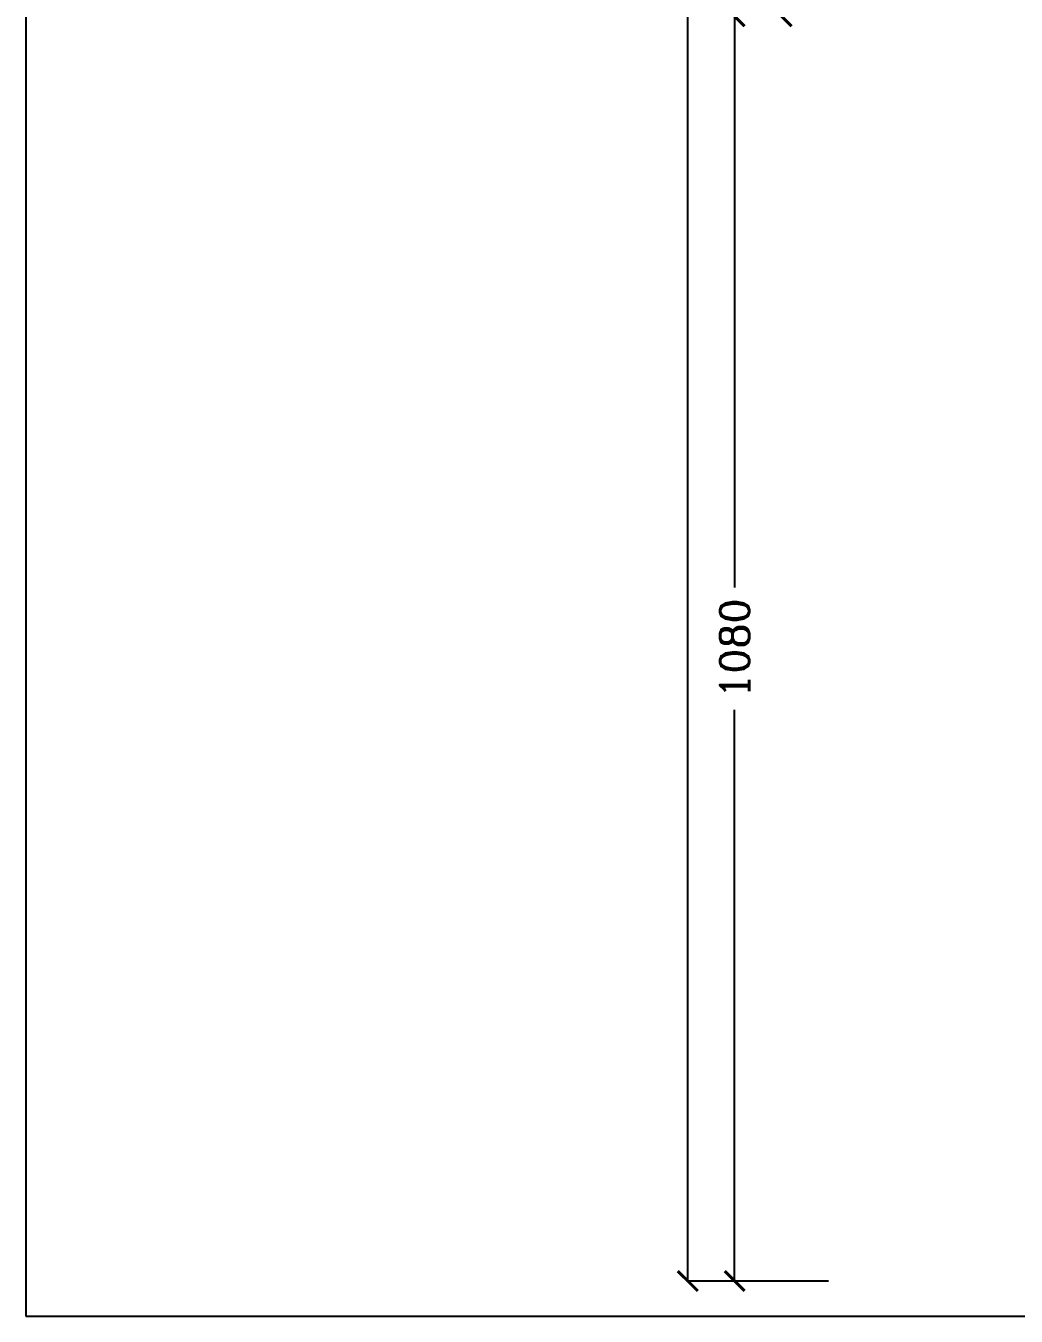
# Model space of a CAD drawing. Header units: millimetres. Extents: x 118878 to 201916, y 10986 to 20993.
# Drawn here: x 178916 to 179761, y 15463 to 16565 of the extents above; entities that cross this region are included whole.
import ezdxf

# ---------------------------------------------------------------- set-up
doc = ezdxf.new("R2010")
doc.units = ezdxf.units.MM
doc.header["$LTSCALE"] = 100
for name, color, linetype in [('2', 2, 'Continuous'), ('3', 3, 'Continuous'), ('AX', 1, 'Continuous')]:
    doc.layers.add(name, color=color, linetype=linetype)
doc.styles.add('ROMANC', font='ROMANC.SHX')
doc.dimstyles.new('1', dxfattribs={"dimtxt": 25, "dimasz": 17, "dimexe": 0, "dimexo": 0, "dimgap": 10, "dimtad": 0, "dimdec": 0, "dimzin": 0, "dimdsep": 46, "dimtxsty": 'ROMANC', "dimblk": 'ARCHTICK', "dimcen": 0, "dimclrd": 1, "dimclre": 1, "dimclrt": 3, "dimadec": 0, "dimazin": 0, "dimtfac": 1, "dimtdec": 0, "dimtofl": 0, "dimtmove": 2, "dimatfit": 3, "dimldrblk": 'ARCHTICK', "dimfxl": 1, "dimtolj": 1, "dimtzin": 0, "dimarcsym": 0})

# ---------------------------------------------------------------- blocks, each defined once
blk = doc.blocks.new('_ArchTick')
at = {"color": 0, "linetype": 'ByBlock', "const_width": 0.15}
blk.add_lwpolyline([(-0.5, -0.5), (0.5, 0.5)], dxfattribs=at)
blk = doc.blocks.new('*D250')
at = {"layer": 'AX', "color": 1, "linetype": 'Continuous', "lineweight": -2, "transparency": 16777216}
for p, q in [((-180, 50), (-260, 50)), ((-260, 50), (-260, -557.7)), ((-260, -1370), (-260, -662.3)), ((-180, -1370), (-260, -1370))]:
    blk.add_line(p, q, dxfattribs=at)
at = {"layer": 'Defpoints', "color": 0, "transparency": 16777216}
for p in [(-180, 50), (-260, -1370), (-180, -1370)]:
    blk.add_point(p, dxfattribs=at)
at = {"layer": 'AX', "color": 1, "lineweight": -2, "transparency": 16777216, "xscale": 17, "yscale": 17, "zscale": 17}
for p, rotation in [((-260, 50), 90), ((-260, -1370), 270)]:
    blk.add_blockref('_ArchTick', p, dxfattribs=dict(at, rotation=rotation))
at = {"layer": 'AX', "color": 3, "transparency": 16777216, "insert": (-260, -610), "char_height": 25, "attachment_point": 5, "rotation": 90, "style": 'ROMANC'}
blk.add_mtext('\\A1;1420', dxfattribs=at)
blk = doc.blocks.new('*D252')
at = {"layer": 'AX', "color": 1, "linetype": 'Continuous', "lineweight": -2, "transparency": 16777216}
for p, q in [((-180, -1370), (-260, -1370)), ((-260, -1370), (-260, -1857.7)), ((-260, -2450), (-260, -1962.3)), ((-180, -2450), (-260, -2450))]:
    blk.add_line(p, q, dxfattribs=at)
at = {"layer": 'Defpoints', "color": 0, "transparency": 16777216}
for p in [(-180, -1370), (-260, -2450), (-180, -2450)]:
    blk.add_point(p, dxfattribs=at)
at = {"layer": 'AX', "color": 1, "lineweight": -2, "transparency": 16777216, "xscale": 17, "yscale": 17, "zscale": 17}
for p, rotation in [((-260, -1370), 90), ((-260, -2450), 270)]:
    blk.add_blockref('_ArchTick', p, dxfattribs=dict(at, rotation=rotation))
at = {"layer": 'AX', "color": 3, "transparency": 16777216, "insert": (-260, -1910), "char_height": 25, "attachment_point": 5, "rotation": 90, "style": 'ROMANC'}
blk.add_mtext('\\A1;1080', dxfattribs=at)
blk = doc.blocks.new('*D242')
at = {"layer": 'AX', "color": 1, "linetype": 'Continuous', "lineweight": -2, "transparency": 16777216}
for p, q in [((-180, 250), (-300, 250)), ((-300, 250), (-300, -917.6)), ((-300, -2450), (-300, -1025.7)), ((-180, -2450), (-300, -2450))]:
    blk.add_line(p, q, dxfattribs=at)
at = {"layer": 'Defpoints', "color": 0, "transparency": 16777216}
for p in [(-180, 250), (-300, -2450), (-180, -2450)]:
    blk.add_point(p, dxfattribs=at)
at = {"layer": 'AX', "color": 1, "lineweight": -2, "transparency": 16777216, "xscale": 17, "yscale": 17, "zscale": 17}
for p, rotation in [((-300, 250), 90), ((-300, -2450), 270)]:
    blk.add_blockref('_ArchTick', p, dxfattribs=dict(at, rotation=rotation))
at = {"layer": 'AX', "color": 3, "transparency": 16777216, "insert": (-300, -971.7), "char_height": 25, "attachment_point": 5, "rotation": 90, "style": 'ROMANC'}
blk.add_mtext('\\A1;2700', dxfattribs=at)
blk = doc.blocks.new('*D243')
at = {"layer": 'AX', "color": 1, "linetype": 'Continuous', "lineweight": -2, "transparency": 16777216}
for p, q in [((-180, -1130), (-220, -1130)), ((-220, -1130), (-220, -1207.9)), ((-220, -1370), (-220, -1292.1)), ((-180, -1370), (-220, -1370))]:
    blk.add_line(p, q, dxfattribs=at)
at = {"layer": 'Defpoints', "color": 0, "transparency": 16777216}
for p in [(-180, -1130), (-220, -1370), (-180, -1370)]:
    blk.add_point(p, dxfattribs=at)
at = {"layer": 'AX', "color": 1, "lineweight": -2, "transparency": 16777216, "xscale": 17, "yscale": 17, "zscale": 17}
for p, rotation in [((-220, -1130), 90), ((-220, -1370), 270)]:
    blk.add_blockref('_ArchTick', p, dxfattribs=dict(at, rotation=rotation))
at = {"layer": 'AX', "color": 3, "transparency": 16777216, "insert": (-220, -1250), "char_height": 25, "attachment_point": 5, "rotation": 90, "style": 'ROMANC'}
blk.add_mtext('\\A1;240', dxfattribs=at)
blk = doc.blocks.new('AX-01')
at = {"layer": 'AX'}
for base, p1, p2, picture, middle in [((-300, -2450), (-180, 250), (-180, -2450), '*D242', (-300, -971.7)), ((-260, -1370), (-180, 50), (-180, -1370), '*D250', (-260, -610))]:
    dim = blk.add_linear_dim(base=base, p1=p1, p2=p2, angle=90, dimstyle='1', override={"dimfxl": 0}, dxfattribs=at)
    dim.commit()
    dim.dimension.update_dxf_attribs({"geometry": picture, "text_midpoint": middle, "dimtype": 160})
for base, p1, p2, picture, middle in [((-220, -1370), (-180, -1130), (-180, -1370), '*D243', (-220, -1250)), ((-260, -2450), (-180, -1370), (-180, -2450), '*D252', (-260, -1910))]:
    dim = blk.add_linear_dim(base=base, p1=p1, p2=p2, angle=90, dimstyle='1', override={"dimfxl": 0}, dxfattribs=at)
    dim.commit()
    dim.dimension.update_dxf_attribs({"geometry": picture, "text_midpoint": middle})

msp = doc.modelspace()

# ---------------------------------------------------------------- linework, layer by layer
at = {"layer": '3'}
msp.add_lwpolyline([(178916, 15463), (181916, 15463), (181916, 18463), (178916, 18463)], close=True, dxfattribs=at)

# ---------------------------------------------------------------- block references
at = {"layer": '2'}
msp.add_blockref('AX-01', (179781, 17943), dxfattribs=at)

doc.saveas('drawing.dxf')
